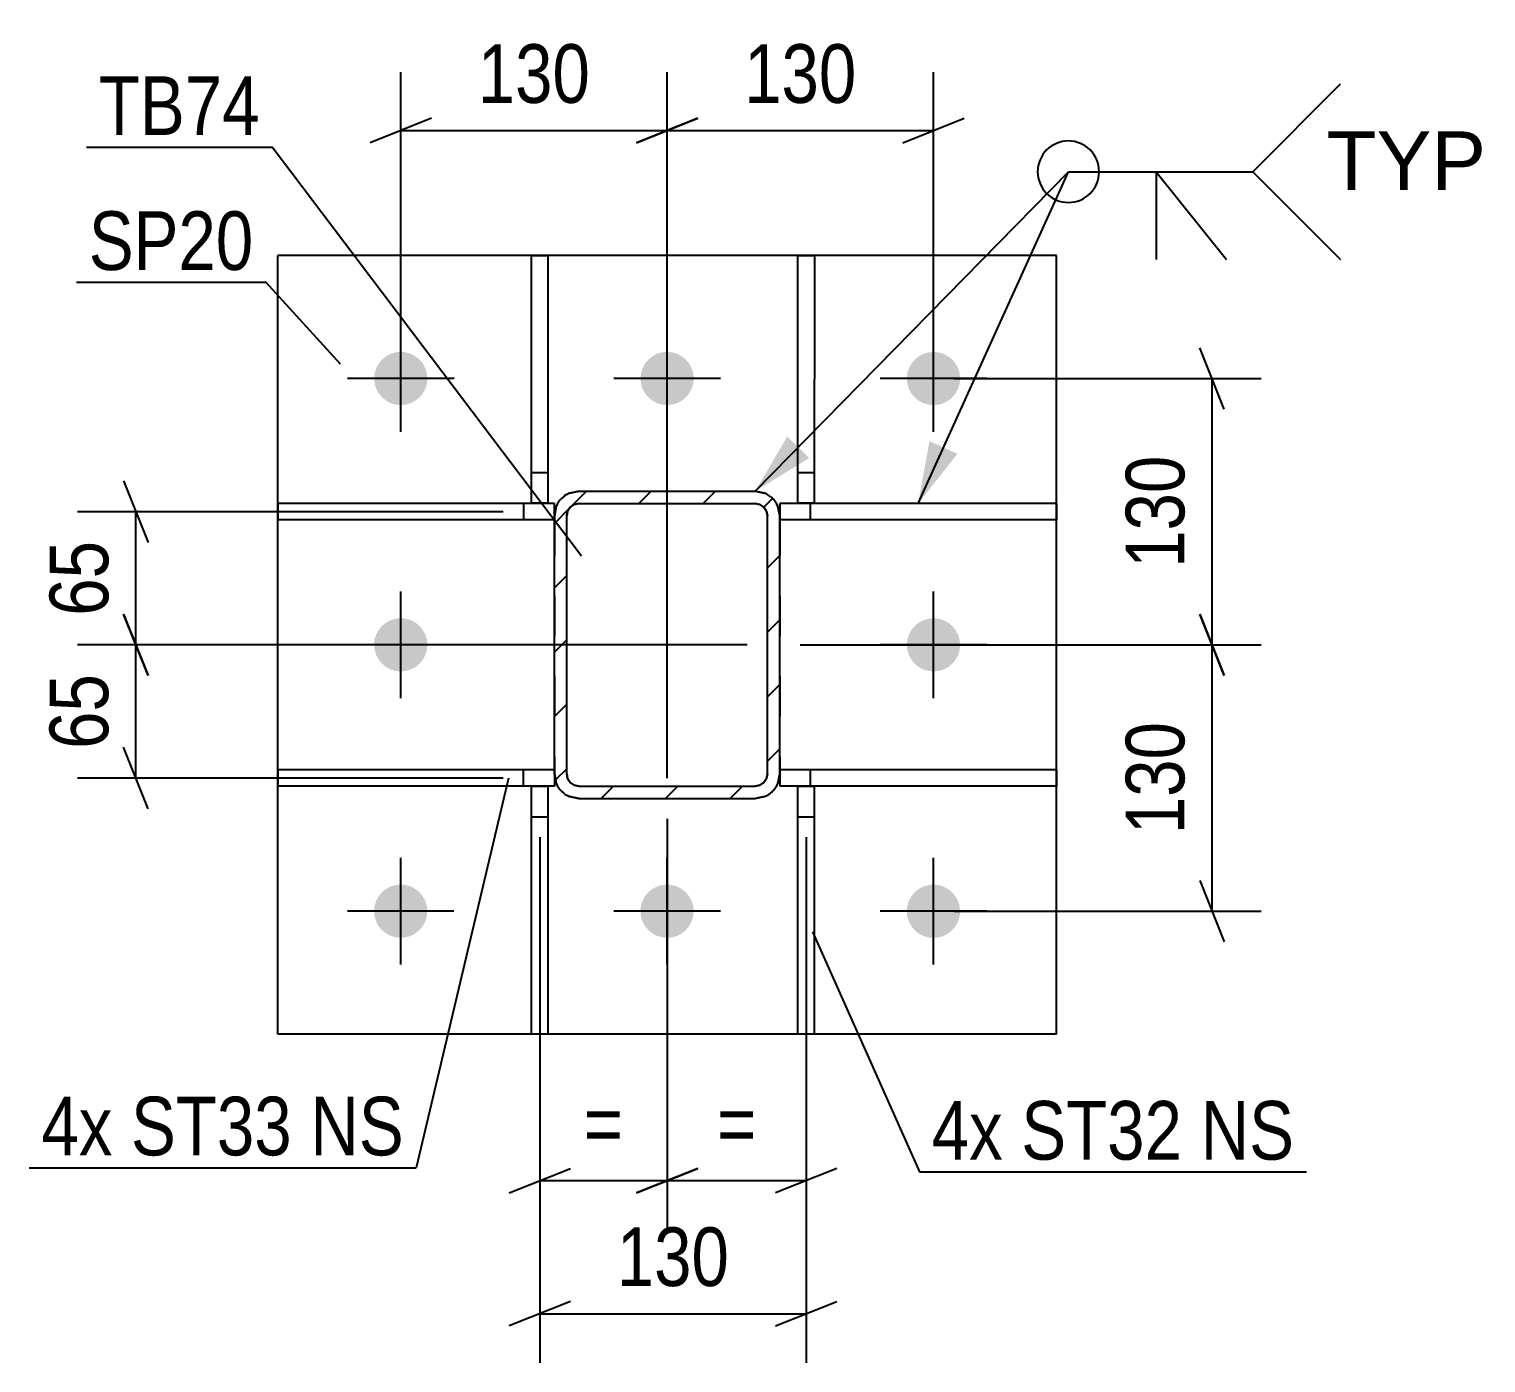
# Model space of a CAD drawing. Header units: millimetres. Extents: x 0 to 841, y 0 to 594.
# Drawn here: x 308.3 to 379.4, y 105 to 170 of the extents above; entities that cross this region are included whole.
import ezdxf

# ---------------------------------------------------------------- set-up
doc = ezdxf.new("R2010")
doc.units = ezdxf.units.MM
doc.linetypes.add('DXK_LINE_DOT2', pattern=[3.9198, 1.9599, -1.9599])
doc.linetypes.add('DXK_LINE_DOT3', pattern=[5.9187, 2.979, -0.9799, 0.9799, -0.9799])
doc.styles.add('Arial', font='ARIAL.TTF', dxfattribs={"height": 0.2})
doc.styles.add('Arial Narrow', font='ARIALN.TTF', dxfattribs={"height": 0.2})

# ---------------------------------------------------------------- blocks, each defined once
blk = doc.blocks.new('Part-122573578-5446 - 5373')
at = {"color": 2, "linetype": 'Continuous'}
for p, q in [((333.979, 146.898), (320.48, 146.9)), ((320.48, 146.9), (320.48, 146.1)), ((333.979, 146.299), (333.979, 146.898)), ((333.979, 146.098), (320.48, 146.1))]:
    blk.add_line(p, q, dxfattribs=at)
at = {"color": 7, "linetype": 'DXK_LINE_DOT2'}
for p, q in [((332.479, 146.098), (332.479, 146.898)), ((333.979, 146.299), (333.979, 146.098))]:
    blk.add_line(p, q, dxfattribs=at)
blk = doc.blocks.new('Part-122573578-5490 - 5373')
at = {"color": 2, "linetype": 'Continuous'}
for p, q in [((345.863, 146.907), (345.865, 158.997)), ((345.865, 158.997), (346.665, 158.997)), ((346.665, 158.997), (346.663, 146.907)), ((346.663, 146.907), (345.863, 146.907))]:
    blk.add_line(p, q, dxfattribs=at)
at = {"color": 7, "linetype": 'DXK_LINE_DOT2'}
blk.add_line((345.863, 148.407), (346.663, 148.407), dxfattribs=at)
blk = doc.blocks.new('Part-122573578-5394 - 5373')
at = {"linetype": 'Continuous'}
h = blk.add_hatch(dxfattribs=at)
h.set_pattern_fill('', scale=0.7, style=0, pattern_type=0)
h.set_pattern_definition([(45, (344.628, 147.1468), (-1.57154, 1.57154), [])])
h.paths.add_polyline_path([(344.888, 146.757), (344.628, 147.147), (344.239, 147.407), (343.78, 147.498), (335.18, 147.499), (334.72, 147.408), (334.331, 147.148), (334.071, 146.759), (333.979, 146.299), (333.978, 133.699), (334.069, 133.24), (334.33, 132.851), (334.719, 132.591), (335.178, 132.499), (343.778, 132.498), (344.237, 132.59), (344.627, 132.85), (344.887, 133.239), (344.978, 133.698), (344.979, 146.298)])
h.paths.add_polyline_path([(344.378, 133.698), (344.332, 133.469), (344.202, 133.274), (344.008, 133.144), (343.778, 133.098), (335.178, 133.099), (334.948, 133.145), (334.754, 133.275), (334.624, 133.47), (334.578, 133.699), (334.579, 146.299), (334.625, 146.529), (334.755, 146.724), (334.95, 146.854), (335.179, 146.899), (343.779, 146.898), (344.009, 146.853), (344.204, 146.723), (344.334, 146.528), (344.379, 146.298)])
at = {"color": 7, "linetype": 'DXK_LINE_DOT2'}
for p, q in [((334.72, 147.408), (335.18, 147.499)), ((335.18, 147.499), (343.78, 147.498)), ((343.78, 147.498), (344.239, 147.407)), ((333.979, 146.299), (334.071, 146.759)), ((334.625, 146.529), (334.579, 146.299)), ((334.755, 146.724), (334.625, 146.529)), ((334.95, 146.854), (334.755, 146.724)), ((335.179, 146.899), (334.95, 146.854)), ((335.179, 146.899), (343.779, 146.898)), ((344.009, 146.853), (343.779, 146.898)), ((344.204, 146.723), (344.009, 146.853)), ((344.334, 146.528), (344.204, 146.723)), ((344.379, 146.298), (344.334, 146.528)), ((344.888, 146.757), (344.979, 146.298)), ((333.979, 146.299), (333.978, 133.699)), ((334.578, 133.699), (334.579, 146.299)), ((344.378, 133.698), (344.379, 146.298)), ((344.979, 146.298), (344.978, 133.698)), ((334.069, 133.24), (333.978, 133.699)), ((334.578, 133.699), (334.624, 133.47)), ((344.332, 133.469), (344.378, 133.698)), ((344.978, 133.698), (344.887, 133.239)), ((334.624, 133.47), (334.754, 133.275)), ((334.754, 133.275), (334.948, 133.145)), ((334.948, 133.145), (335.178, 133.099)), ((335.178, 133.099), (343.778, 133.098)), ((343.778, 133.098), (344.008, 133.144)), ((344.008, 133.144), (344.202, 133.274)), ((344.202, 133.274), (344.332, 133.469)), ((335.178, 132.499), (334.719, 132.591)), ((335.178, 132.499), (343.778, 132.498)), ((344.237, 132.59), (343.778, 132.498))]:
    blk.add_line(p, q, dxfattribs=at)
at = {"color": 2, "linetype": 'Continuous'}
for p, q in [((335.18, 147.499), (334.72, 147.408)), ((335.18, 147.499), (343.78, 147.498)), ((344.239, 147.407), (343.78, 147.498)), ((334.071, 146.759), (333.979, 146.299)), ((334.579, 146.299), (334.625, 146.529)), ((334.625, 146.529), (334.755, 146.724)), ((334.755, 146.724), (334.95, 146.854)), ((334.95, 146.854), (335.179, 146.899)), ((335.179, 146.899), (343.779, 146.898)), ((343.779, 146.898), (344.009, 146.853)), ((344.009, 146.853), (344.204, 146.723)), ((344.204, 146.723), (344.334, 146.528)), ((344.334, 146.528), (344.379, 146.298)), ((344.979, 146.298), (344.888, 146.757)), ((333.978, 133.699), (333.979, 146.299)), ((334.578, 133.699), (334.579, 146.299)), ((344.378, 133.698), (344.379, 146.298)), ((344.978, 133.698), (344.979, 146.298)), ((333.978, 133.699), (334.069, 133.24)), ((334.624, 133.47), (334.578, 133.699)), ((344.378, 133.698), (344.332, 133.469)), ((344.887, 133.239), (344.978, 133.698)), ((334.754, 133.275), (334.624, 133.47)), ((334.948, 133.145), (334.754, 133.275)), ((335.178, 133.099), (334.948, 133.145)), ((335.178, 133.099), (343.778, 133.098)), ((344.008, 133.144), (343.778, 133.098)), ((344.202, 133.274), (344.008, 133.144)), ((344.332, 133.469), (344.202, 133.274)), ((334.719, 132.591), (335.178, 132.499)), ((335.178, 132.499), (343.778, 132.498)), ((343.778, 132.498), (344.237, 132.59))]:
    blk.add_line(p, q, dxfattribs=at)
at = {"color": 7, "linetype": 'DXK_LINE_DOT3'}
blk.add_line((339.479, 139.999), (339.479, 139.999), dxfattribs=at)
at = {"color": 7, "linetype": 'DXK_LINE_DOT2'}
for centre, start, end in [((335.179, 146.299), 112.49431, 157.49431), ((343.779, 146.298), 22.49431, 67.49431), ((335.178, 133.699), 202.49431, 247.49431), ((343.778, 133.698), 292.49431, 337.49431)]:
    blk.add_arc(centre, 1.2, start, end, dxfattribs=at)
at = {"color": 2, "linetype": 'Continuous'}
for centre, start, end in [((335.179, 146.299), 112.49431, 157.49431), ((343.779, 146.298), 22.49431, 67.49431), ((335.178, 133.699), 202.49431, 247.49431), ((343.778, 133.698), 292.49431, 337.49431)]:
    blk.add_arc(centre, 1.2, start, end, dxfattribs=at)
blk = doc.blocks.new('Part-122573578-5587 - 5373')
at = {"color": 2, "linetype": 'Continuous'}
for p, q in [((358.48, 146.896), (344.98, 146.897)), ((344.98, 146.897), (344.98, 146.295)), ((358.48, 146.896), (358.48, 146.096)), ((358.48, 146.096), (344.98, 146.097))]:
    blk.add_line(p, q, dxfattribs=at)
at = {"color": 7, "linetype": 'DXK_LINE_DOT2'}
for p, q in [((346.48, 146.097), (346.48, 146.897)), ((344.98, 146.295), (344.98, 146.097))]:
    blk.add_line(p, q, dxfattribs=at)
blk = doc.blocks.new('Part-122573578-5411 - 5373')
at = {"color": 2, "linetype": 'Continuous'}
for p, q in [((358.478, 133.896), (344.979, 133.897)), ((344.979, 133.702), (344.979, 133.097)), ((358.478, 133.896), (358.478, 133.096)), ((345.863, 133.097), (344.979, 133.097)), ((358.478, 133.096), (346.663, 133.097))]:
    blk.add_line(p, q, dxfattribs=at)
at = {"color": 7, "linetype": 'DXK_LINE_DOT2'}
for p, q in [((344.979, 133.897), (344.979, 133.702)), ((346.479, 133.097), (346.479, 133.897)), ((346.663, 133.097), (345.863, 133.097))]:
    blk.add_line(p, q, dxfattribs=at)
blk = doc.blocks.new('Part-122573578-5463 - 5373')
at = {"color": 2, "linetype": 'Continuous'}
for p, q in [((320.477, 121.001), (320.481, 159.001)), ((358.481, 158.997), (320.481, 159.001)), ((358.477, 120.997), (358.481, 158.997)), ((358.477, 120.997), (320.477, 121.001))]:
    blk.add_line(p, q, dxfattribs=at)
blk = doc.blocks.new('Part-122573578-5485 - 5373')
at = {"color": 2, "linetype": 'Continuous'}
for p, q in [((332.864, 146.909), (332.865, 158.998)), ((332.865, 158.998), (333.665, 158.998)), ((333.665, 158.998), (333.664, 146.909)), ((333.664, 146.909), (332.864, 146.909))]:
    blk.add_line(p, q, dxfattribs=at)
at = {"color": 7, "linetype": 'DXK_LINE_DOT2'}
blk.add_line((332.864, 148.409), (333.664, 148.409), dxfattribs=at)
blk = doc.blocks.new('Part-122573578-5495 - 5373')
at = {"color": 2, "linetype": 'Continuous'}
for p, q in [((332.862, 120.998), (332.863, 133.108)), ((332.863, 133.108), (333.663, 133.108)), ((333.663, 133.108), (333.662, 120.998)), ((333.662, 120.998), (332.862, 120.998))]:
    blk.add_line(p, q, dxfattribs=at)
at = {"color": 7, "linetype": 'DXK_LINE_DOT2'}
blk.add_line((332.863, 131.608), (333.663, 131.608), dxfattribs=at)
blk = doc.blocks.new('Part-122573578-5503 - 5373')
at = {"color": 2, "linetype": 'Continuous'}
for p, q in [((333.978, 133.898), (320.478, 133.9)), ((320.478, 133.9), (320.478, 133.1)), ((333.978, 133.7), (333.978, 133.098)), ((332.863, 133.098), (320.478, 133.1)), ((333.978, 133.098), (333.663, 133.098))]:
    blk.add_line(p, q, dxfattribs=at)
at = {"color": 7, "linetype": 'DXK_LINE_DOT2'}
for p, q in [((332.478, 133.098), (332.478, 133.898)), ((333.978, 133.7), (333.978, 133.898)), ((333.663, 133.098), (332.863, 133.098))]:
    blk.add_line(p, q, dxfattribs=at)
blk = doc.blocks.new('Part-122573578-5565 - 5373')
at = {"color": 2, "linetype": 'Continuous'}
for p, q in [((345.861, 120.997), (345.863, 133.107)), ((345.863, 133.107), (346.663, 133.107)), ((346.663, 133.107), (346.661, 120.997)), ((346.661, 120.997), (345.861, 120.997))]:
    blk.add_line(p, q, dxfattribs=at)
at = {"color": 7, "linetype": 'DXK_LINE_DOT2'}
blk.add_line((345.862, 131.607), (346.662, 131.607), dxfattribs=at)
blk = doc.blocks.new('Bolt-122573578-5579 - 5373')
at = {"linetype": 'Continuous'}
for points in [[(325.18, 153, -1), (327.78, 153, -1)], [(338.18, 152.999, -1), (340.78, 152.999, -1)], [(351.18, 152.998, -1), (353.78, 152.997, -1)], [(325.179, 140, -1), (327.779, 140, -1)], [(351.179, 139.998, -1), (353.779, 139.997, -1)], [(325.177, 127, -1), (327.777, 127, -1)], [(338.177, 126.999, -1), (340.777, 126.999, -1)], [(351.177, 126.998, -1), (353.777, 126.997, -1)]]:
    blk.add_hatch(color=1, dxfattribs=at).paths.add_polyline_path(points)
at = {"color": 1, "linetype": 'Continuous'}
for p, q in [((326.48, 150.4), (326.48, 155.6)), ((339.48, 150.399), (339.48, 155.599)), ((352.48, 150.398), (352.48, 155.598)), ((329.08, 153), (323.88, 153)), ((342.08, 152.999), (336.88, 152.999)), ((355.08, 152.997), (349.88, 152.998)), ((326.479, 137.4), (326.479, 142.6)), ((352.479, 137.398), (352.479, 142.598)), ((329.079, 140), (323.879, 140)), ((355.079, 139.997), (349.879, 139.998)), ((326.477, 124.4), (326.478, 129.6)), ((339.477, 124.399), (339.478, 129.599)), ((352.477, 124.398), (352.478, 129.598)), ((329.077, 127), (323.877, 127)), ((342.077, 126.999), (336.877, 126.999)), ((355.077, 126.997), (349.877, 126.998))]:
    blk.add_line(p, q, dxfattribs=at)
blk = doc.blocks.new('StraightDimension-122573578-5622 - 5373')
at = {"color": 7, "linetype": 'Continuous'}
for p, q in [((312.955, 141.498), (314.155, 138.498)), ((343.379, 139.998), (310.705, 139.998)), ((313.555, 133.498), (313.555, 139.998)), ((314.155, 131.998), (312.955, 134.998)), ((331.478, 133.498), (310.705, 133.498))]:
    blk.add_line(p, q, dxfattribs=at)
at = {"color": 0}
blk.add_wipeout([(312.805, 139.176), (308.605, 139.176), (308.605, 134.32), (312.805, 134.32)], dxfattribs=at)
at = {"color": 3, "style": 'Arial Narrow'}
blk.add_text('65', height=2.8633, rotation=90.00021, dxfattribs=at).set_placement((312.205, 134.92))
blk = doc.blocks.new('StraightDimension-122573578-5678 - 5373')
at = {"color": 7, "linetype": 'Continuous'}
for p, q in [((333.263, 130.608), (333.263, 104.954)), ((346.262, 130.607), (346.262, 104.954)), ((334.763, 107.954), (331.763, 106.754)), ((344.762, 106.754), (347.762, 107.954)), ((333.263, 107.354), (346.262, 107.354))]:
    blk.add_line(p, q, dxfattribs=at)
at = {"color": 0}
blk.add_wipeout([(343.105, 108.104), (343.105, 112.304), (336.421, 112.304), (336.421, 108.104)], dxfattribs=at)
at = {"color": 3, "style": 'Arial Narrow'}
blk.add_text('130', height=2.8633, dxfattribs=at).set_placement((337.021, 108.704))
blk = doc.blocks.new('StraightDimension-122573578-5591 - 5373')
at = {"color": 7, "linetype": 'Continuous'}
for p, q in [((366.674, 151.498), (365.474, 154.498)), ((353.48, 152.998), (368.474, 152.998)), ((366.074, 139.998), (366.074, 152.998)), ((365.474, 141.498), (366.674, 138.498)), ((345.979, 139.998), (368.474, 139.998))]:
    blk.add_line(p, q, dxfattribs=at)
at = {"color": 0}
blk.add_wipeout([(365.324, 149.84), (361.124, 149.84), (361.124, 143.156), (365.324, 143.156)], dxfattribs=at)
at = {"color": 3, "style": 'Arial Narrow'}
blk.add_text('130', height=2.8633, rotation=90.00021, dxfattribs=at).set_placement((364.724, 143.756))
blk = doc.blocks.new('StraightDimension-122573578-5631 - 5373')
at = {"color": 7, "linetype": 'Continuous'}
for p, q in [((339.478, 133.499), (339.478, 167.949)), ((352.48, 153.998), (352.48, 167.949)), ((340.978, 165.699), (337.978, 164.499)), ((350.98, 164.499), (353.98, 165.699)), ((339.478, 165.099), (352.48, 165.099))]:
    blk.add_line(p, q, dxfattribs=at)
at = {"color": 0}
blk.add_wipeout([(349.321, 165.849), (349.321, 170.049), (342.637, 170.049), (342.637, 165.849)], dxfattribs=at)
at = {"color": 3, "style": 'Arial Narrow'}
blk.add_text('130', height=2.8633, dxfattribs=at).set_placement((343.237, 166.449))
blk = doc.blocks.new('StraightDimension-122573578-5601 - 5373')
at = {"color": 7, "linetype": 'Continuous'}
for p, q in [((366.674, 138.498), (365.474, 141.498)), ((345.979, 139.998), (368.474, 139.998)), ((366.074, 126.997), (366.074, 139.998)), ((365.474, 128.497), (366.674, 125.497)), ((353.478, 126.997), (368.474, 126.997))]:
    blk.add_line(p, q, dxfattribs=at)
at = {"color": 0}
blk.add_wipeout([(365.324, 136.84), (361.124, 136.84), (361.124, 130.156), (365.324, 130.156)], dxfattribs=at)
at = {"color": 3, "style": 'Arial Narrow'}
blk.add_text('130', height=2.8633, rotation=90.00021, dxfattribs=at).set_placement((364.724, 130.756))
blk = doc.blocks.new('StraightDimension-122573578-5612 - 5373')
at = {"color": 7, "linetype": 'Continuous'}
for p, q in [((312.955, 147.998), (314.155, 144.998)), ((331.479, 146.498), (310.705, 146.498)), ((313.555, 139.998), (313.555, 146.498)), ((314.155, 138.498), (312.955, 141.498)), ((343.379, 139.998), (310.705, 139.998))]:
    blk.add_line(p, q, dxfattribs=at)
at = {"color": 0}
blk.add_wipeout([(312.805, 145.676), (308.605, 145.676), (308.605, 140.82), (312.805, 140.82)], dxfattribs=at)
at = {"color": 3, "style": 'Arial Narrow'}
blk.add_text('65', height=2.8633, rotation=90.00021, dxfattribs=at).set_placement((312.205, 141.42))
blk = doc.blocks.new('StraightDimension-122573578-5644 - 5373')
at = {"color": 7, "linetype": 'Continuous'}
for p, q in [((326.48, 154), (326.48, 167.949)), ((339.478, 133.499), (339.478, 167.949)), ((327.98, 165.699), (324.98, 164.499)), ((337.978, 164.499), (340.978, 165.699)), ((326.48, 165.099), (339.478, 165.099))]:
    blk.add_line(p, q, dxfattribs=at)
at = {"color": 0}
blk.add_wipeout([(336.321, 165.849), (336.321, 170.049), (329.637, 170.049), (329.637, 165.849)], dxfattribs=at)
at = {"color": 3, "style": 'Arial Narrow'}
blk.add_text('130', height=2.8633, dxfattribs=at).set_placement((330.237, 166.449))
blk = doc.blocks.new('StraightDimension-122573578-5658 - 5373')
at = {"color": 7, "linetype": 'Continuous'}
for p, q in [((339.478, 131.499), (339.478, 111.448)), ((346.262, 130.607), (346.262, 111.448)), ((337.978, 113.248), (340.978, 114.448)), ((339.478, 113.848), (346.262, 113.848)), ((347.762, 114.448), (344.762, 113.248))]:
    blk.add_line(p, q, dxfattribs=at)
at = {"color": 0}
blk.add_wipeout([(344.43, 114.598), (344.43, 118.798), (341.311, 118.798), (341.311, 114.598)], dxfattribs=at)
at = {"color": 3, "style": 'Arial Narrow'}
blk.add_text('=', height=2.863, dxfattribs=at).set_placement((341.911, 115.198))
blk = doc.blocks.new('StraightDimension-122573578-5668 - 5373')
at = {"color": 7, "linetype": 'Continuous'}
for p, q in [((339.478, 131.499), (339.478, 111.448)), ((333.263, 130.608), (333.263, 111.448)), ((331.763, 113.248), (334.763, 114.448)), ((333.263, 113.848), (339.478, 113.848)), ((340.978, 114.448), (337.978, 113.248))]:
    blk.add_line(p, q, dxfattribs=at)
at = {"color": 0}
blk.add_wipeout([(337.93, 114.598), (337.93, 118.798), (334.811, 118.798), (334.811, 114.598)], dxfattribs=at)
at = {"color": 3, "style": 'Arial Narrow'}
blk.add_text('=', height=2.863, dxfattribs=at).set_placement((335.411, 115.198))
blk = doc.blocks.new('MarkSet-122573578-5763 - 5373')
at = {"color": 30, "linetype": 'Continuous'}
for p, q in [((346.574, 125.988), (351.793, 114.272)), ((351.793, 114.272), (370.684, 114.272))]:
    blk.add_line(p, q, dxfattribs=at)
at = {"color": 0}
for points in [[(355.865, 114.872), (355.865, 117.872), (352.393, 117.872), (352.393, 114.872)], [(364.62, 114.872), (364.62, 117.872), (356.765, 117.872), (356.765, 114.872)], [(370.084, 114.872), (370.084, 117.872), (365.52, 117.872), (365.52, 114.872)]]:
    blk.add_wipeout(points, dxfattribs=at)
for points in [[(355.865, 114.872), (355.865, 117.872), (352.393, 117.872), (352.393, 114.872)], [(364.62, 114.872), (364.62, 117.872), (356.765, 117.872), (356.765, 114.872)], [(370.084, 114.872), (370.084, 117.872), (365.52, 117.872), (365.52, 114.872)]]:
    blk.add_wipeout(points, dxfattribs=at)
at = {"color": 3, "style": 'Arial Narrow'}
for s, p in [('4x', (352.393, 114.872)), ('ST32', (356.765, 114.872)), ('NS', (365.52, 114.872))]:
    blk.add_text(s, height=2.8633, dxfattribs=at).set_placement(p)
blk = doc.blocks.new('Mark-122573578-5390 - 5373')
at = {"color": 30, "linetype": 'Continuous'}
for p in [(311.147, 164.283), (335.301, 144.331)]:
    blk.add_line(p, (320.201, 164.283), dxfattribs=at)
at = {"color": 0}
blk.add_wipeout([(319.601, 164.883), (319.601, 167.883), (311.747, 167.883), (311.747, 164.883)], dxfattribs=at)
blk.add_wipeout([(319.601, 164.883), (319.601, 167.883), (311.747, 167.883), (311.747, 164.883)], dxfattribs=at)
at = {"color": 3, "style": 'Arial Narrow'}
blk.add_text('TB74', height=2.8633, dxfattribs=at).set_placement((311.747, 164.883))
blk = doc.blocks.new('Mark-122573578-5459 - 5373')
at = {"color": 30, "linetype": 'Continuous'}
for p in [(310.656, 157.693), (323.546, 153.693)]:
    blk.add_line(p, (319.895, 157.693), dxfattribs=at)
at = {"color": 0}
blk.add_wipeout([(319.295, 158.293), (319.295, 161.293), (311.256, 161.293), (311.256, 158.293)], dxfattribs=at)
blk.add_wipeout([(319.295, 158.293), (319.295, 161.293), (311.256, 161.293), (311.256, 158.293)], dxfattribs=at)
at = {"color": 3, "style": 'Arial Narrow'}
blk.add_text('SP20', height=2.8633, dxfattribs=at).set_placement((311.256, 158.293))
blk = doc.blocks.new('WeldMark-122573578-5682 - 5373')
at = {"linetype": 'Continuous'}
for points in [[(346.416, 149.116), (343.78, 147.498), (345.344, 150.166)], [(353.651, 149.321), (351.73, 146.897), (352.284, 149.939)]]:
    blk.add_hatch(color=30, dxfattribs=at).paths.add_polyline_path(points)
at = {"color": 30, "linetype": 'Continuous'}
for p, q in [((343.78, 147.498), (359.063, 163.091)), ((351.73, 146.897), (359.063, 163.091)), ((359.063, 163.091), (368.063, 163.091))]:
    blk.add_line(p, q, dxfattribs=at)
at = {"color": 3, "linetype": 'Continuous'}
for q in [(366.777, 158.806), (363.349, 158.806)]:
    blk.add_line((363.349, 163.091), q, dxfattribs=at)
for start, end in [(90, 270), (270, 90)]:
    blk.add_arc((359.063, 163.091), 1.5, start, end, dxfattribs=at)
at = {"color": 0, "linetype": 'Continuous'}
blk.add_wipeout([(379.439, 162.191), (379.439, 165.191), (371.663, 165.191), (371.663, 162.191)], dxfattribs=at)
blk.add_wipeout([(379.439, 162.191), (379.439, 165.191), (371.663, 165.191), (371.663, 162.191)], dxfattribs=at)
at = {"color": 3, "linetype": 'Continuous'}
for q in [(372.349, 167.377), (372.349, 158.806)]:
    blk.add_line((368.063, 163.091), q, dxfattribs=at)
at = {"color": 3, "linetype": 'Continuous', "style": 'Arial'}
blk.add_text('TYP', height=2.8652, dxfattribs=at).set_placement((371.663, 162.191))
blk = doc.blocks.new('MarkSet-122573578-5733 - 5373')
at = {"color": 30, "linetype": 'Continuous'}
for p in [(331.731, 133.495), (308.343, 114.481)]:
    blk.add_line(p, (327.234, 114.481), dxfattribs=at)
at = {"color": 0}
for points in [[(312.415, 115.081), (312.415, 118.081), (308.943, 118.081), (308.943, 115.081)], [(321.169, 115.081), (321.169, 118.081), (313.315, 118.081), (313.315, 115.081)], [(326.634, 115.081), (326.634, 118.081), (322.069, 118.081), (322.069, 115.081)]]:
    blk.add_wipeout(points, dxfattribs=at)
for points in [[(312.415, 115.081), (312.415, 118.081), (308.943, 118.081), (308.943, 115.081)], [(321.169, 115.081), (321.169, 118.081), (313.315, 118.081), (313.315, 115.081)], [(326.634, 115.081), (326.634, 118.081), (322.069, 118.081), (322.069, 115.081)]]:
    blk.add_wipeout(points, dxfattribs=at)
at = {"color": 3, "style": 'Arial Narrow'}
for s, p in [('4x', (308.943, 115.081)), ('ST33', (313.315, 115.081)), ('NS', (322.069, 115.081))]:
    blk.add_text(s, height=2.8633, dxfattribs=at).set_placement(p)

msp = doc.modelspace()

# ---------------------------------------------------------------- block references
for name in ['Part-122573578-5463 - 5373', 'Part-122573578-5485 - 5373', 'Part-122573578-5490 - 5373', 'Bolt-122573578-5579 - 5373', 'Part-122573578-5394 - 5373', 'Part-122573578-5446 - 5373', 'Part-122573578-5587 - 5373', 'Part-122573578-5503 - 5373', 'Part-122573578-5411 - 5373', 'Part-122573578-5495 - 5373', 'Part-122573578-5565 - 5373']:
    msp.add_blockref(name, (0, 0))

# ---------------------------------------------------------------- next in the draw order: block references
for name in ['StraightDimension-122573578-5591 - 5373', 'StraightDimension-122573578-5622 - 5373', 'StraightDimension-122573578-5678 - 5373']:
    msp.add_blockref(name, (0, 0))

# ---------------------------------------------------------------- next in the draw order: block references
msp.add_blockref('StraightDimension-122573578-5631 - 5373', (0, 0))

# ---------------------------------------------------------------- next in the draw order: block references
for name in ['WeldMark-122573578-5682 - 5373', 'StraightDimension-122573578-5612 - 5373', 'StraightDimension-122573578-5601 - 5373']:
    msp.add_blockref(name, (0, 0))

# ---------------------------------------------------------------- next in the draw order: block references
for name in ['StraightDimension-122573578-5644 - 5373', 'StraightDimension-122573578-5658 - 5373']:
    msp.add_blockref(name, (0, 0))

# ---------------------------------------------------------------- next in the draw order: block references
for name in ['Mark-122573578-5390 - 5373', 'StraightDimension-122573578-5668 - 5373', 'MarkSet-122573578-5763 - 5373']:
    msp.add_blockref(name, (0, 0))

# ---------------------------------------------------------------- next in the draw order: block references
for name in ['Mark-122573578-5459 - 5373', 'MarkSet-122573578-5733 - 5373']:
    msp.add_blockref(name, (0, 0))

doc.saveas('drawing.dxf')
